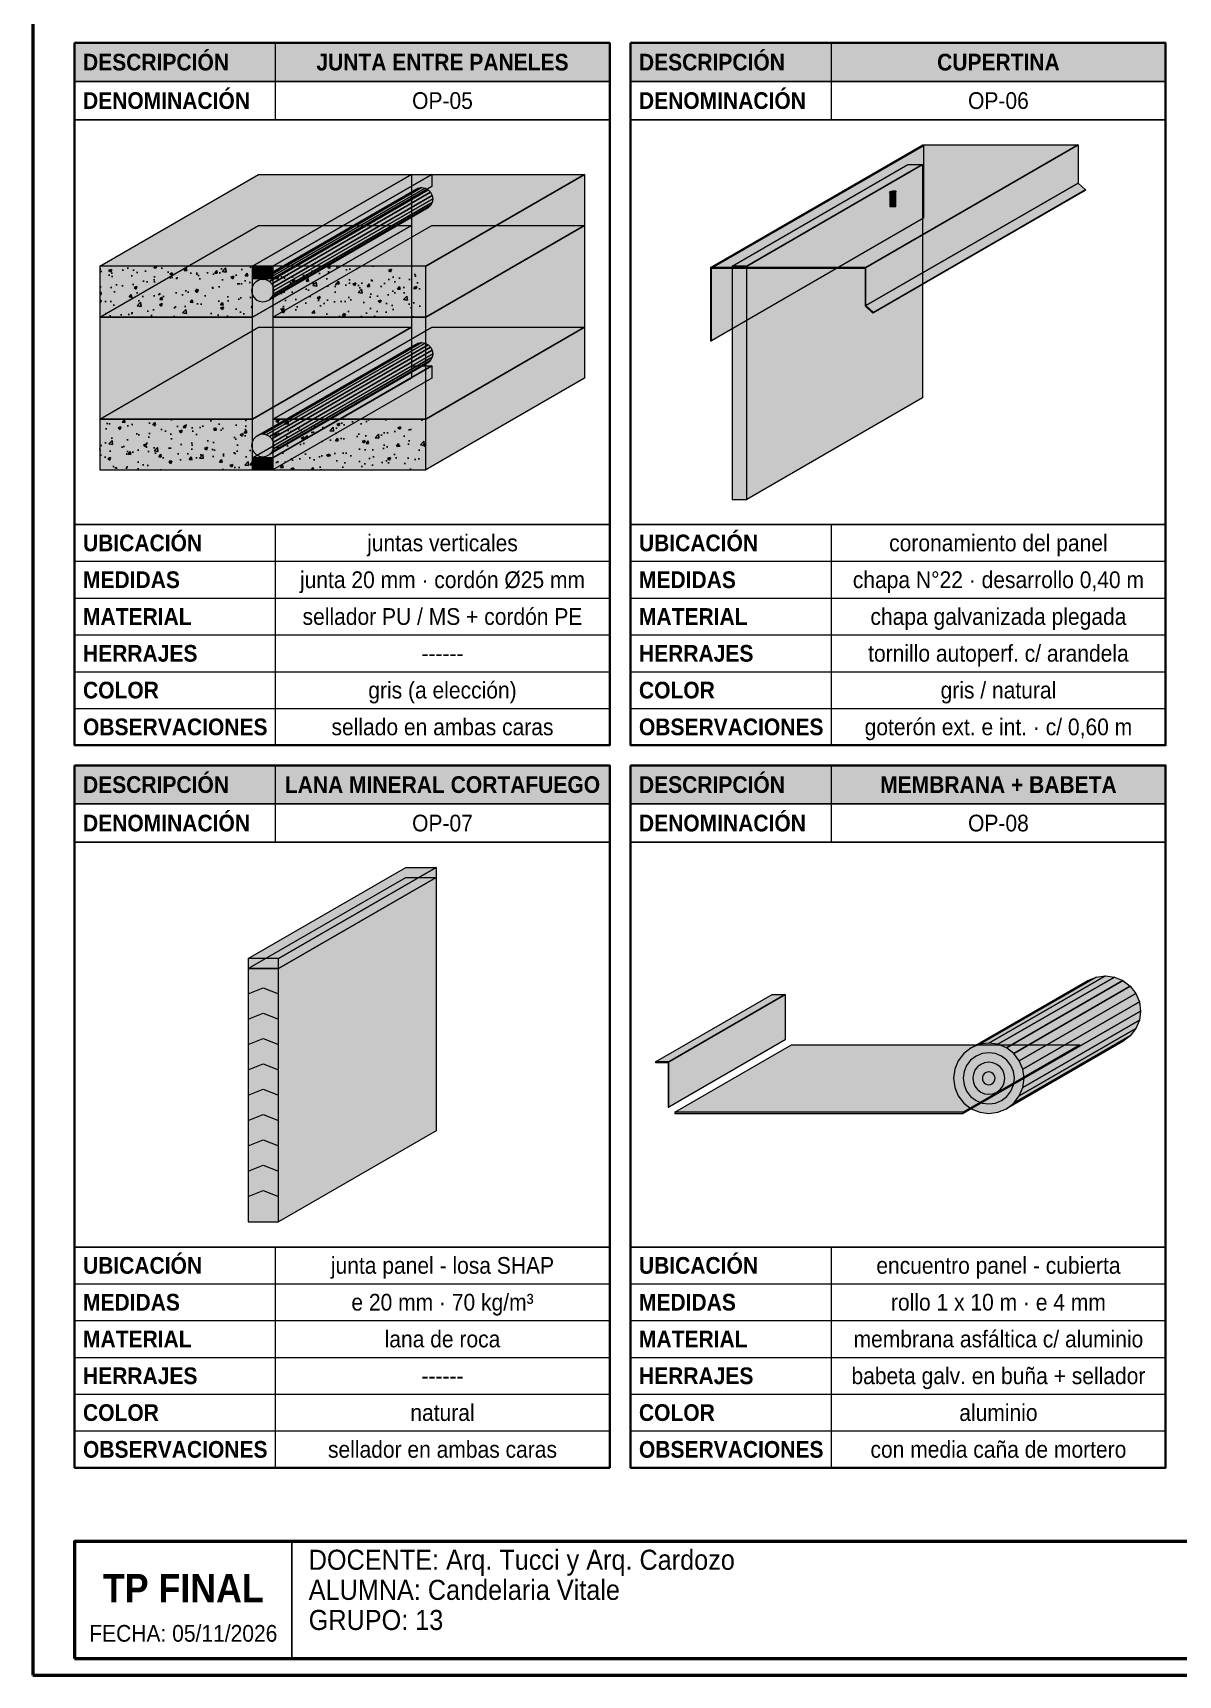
# Model space of a CAD drawing. Header units: millimetres. Extents: x 10 to 287, y 10 to 410.
# Drawn here: x 10 to 147, y 10 to 206.4 of the extents above; entities that cross this region are included whole.
import ezdxf
from ezdxf.enums import TextEntityAlignment as Align

# ---------------------------------------------------------------- set-up
doc = ezdxf.new("R2010")
doc.units = ezdxf.units.MM
for name, color, linetype in [('0-MARCO', 7, 'Continuous'), ('1-DIBUJO', 7, 'Continuous'), ('1-RAYADOS', 8, 'Continuous'), ('1-RELLENOS', 9, 'Continuous'), ('3-TABLAS', 7, 'Continuous'), ('3-TEXTOS', 7, 'Continuous'), ('3-TITULOS', 7, 'Continuous')]:
    doc.layers.add(name, color=color, linetype=linetype)
doc.styles.add('ARIAL', font='arial.ttf')
doc.styles.add('ARIAL-NEGRITA', font='arialbd.ttf')

msp = doc.modelspace()

# ---------------------------------------------------------------- hatches: boundary and pattern name
at = {"layer": '1-RAYADOS'}
h = msp.add_hatch(dxfattribs=at)
h.set_pattern_fill('AR-CONC', color=8, scale=0.02)
h.paths.add_polyline_path([(18, 172.41), (36.28, 172.41), (36.28, 178.5), (18, 178.5)])
h = msp.add_hatch(dxfattribs=at)
h.set_pattern_fill('AR-CONC', color=8, scale=0.02)
h.paths.add_polyline_path([(38.72, 172.41), (57, 172.41), (57, 178.5), (38.72, 178.5)])
h = msp.add_hatch(dxfattribs=at)
h.set_pattern_fill('AR-CONC', color=8, scale=0.02)
h.paths.add_polyline_path([(18, 154.13), (36.28, 154.13), (36.28, 160.22), (18, 160.22)])
h = msp.add_hatch(dxfattribs=at)
h.set_pattern_fill('AR-CONC', color=8, scale=0.02)
h.paths.add_polyline_path([(38.72, 154.13), (57, 154.13), (57, 160.22), (38.72, 160.22)])
at = {"layer": '1-RELLENOS', "true_color": 0xa8adb2}
h = msp.add_hatch(color=253, dxfattribs=at)
h.dxf.hatch_style = 1
h.paths.add_polyline_path([(109.66, 178.35), (91.07, 178.35), (116.45, 193), (135.04, 193)])
h = msp.add_hatch(color=253, dxfattribs=at)
h.dxf.hatch_style = 1
h.paths.add_polyline_path([(91.18, 169.58), (91.18, 178.24), (116.55, 192.9), (116.55, 184.23)])
h = msp.add_hatch(color=253, dxfattribs=at)
h.dxf.hatch_style = 1
h.paths.add_polyline_path([(109.66, 173.79), (109.66, 178.35), (135.04, 193), (135.04, 188.44)])
at = {"layer": '1-RELLENOS', "true_color": 0xbebebe}
h = msp.add_hatch(color=9, dxfattribs=at)
h.dxf.hatch_style = 1
h.paths.add_polyline_path([(95.39, 178.51), (93.65, 178.51), (114.67, 190.65), (116.42, 190.65)])
h = msp.add_hatch(color=9, dxfattribs=at)
h.dxf.hatch_style = 1
h.paths.add_polyline_path([(95.39, 150.6), (95.39, 178.51), (116.42, 190.65), (116.42, 162.74)])
h = msp.add_hatch(color=9, dxfattribs=at)
h.dxf.hatch_style = 1
h.paths.add_polyline_path([(36.28, 178.5), (18, 178.5), (37, 189.47), (55.28, 189.47)])
h = msp.add_hatch(color=9, dxfattribs=at)
h.dxf.hatch_style = 1
h.paths.add_polyline_path([(36.28, 172.41), (36.28, 178.5), (55.28, 189.47), (55.28, 183.38)])
at = {"layer": '1-RELLENOS', "true_color": 0x515151}
h = msp.add_hatch(color=251, dxfattribs=at)
h.dxf.hatch_style = 1
h.paths.add_polyline_path([(38.72, 178.5), (36.28, 178.5), (55.28, 189.47), (57.72, 189.47)])
at = {"layer": '1-RELLENOS', "true_color": 0xbebebe}
h = msp.add_hatch(color=9, dxfattribs=at)
h.dxf.hatch_style = 1
h.paths.add_polyline_path([(57, 178.5), (38.72, 178.5), (57.72, 189.47), (76, 189.47)])
at = {"layer": '1-RELLENOS', "true_color": 0x515151}
h = msp.add_hatch(color=251, dxfattribs=at)
h.dxf.hatch_style = 1
h.paths.add_polyline_path([(38.72, 177.04), (38.72, 178.5), (57.72, 189.47), (57.72, 188.01)])
at = {"layer": '1-RELLENOS', "true_color": 0xbebebe}
h = msp.add_hatch(color=9, dxfattribs=at)
h.dxf.hatch_style = 1
h.paths.add_polyline_path([(57, 172.41), (57, 178.5), (76, 189.47), (76, 183.38)])
at = {"layer": '1-RELLENOS', "true_color": 0xdadada}
h = msp.add_hatch(color=254, dxfattribs=at)
h.dxf.hatch_style = 1
h.paths.add_polyline_path([(37.09, 176.85), (36.71, 176.66), (55.71, 187.63), (56.09, 187.82)])
at = {"layer": '1-RELLENOS', "true_color": 0xcacaca}
h = msp.add_hatch(color=9, dxfattribs=at)
h.dxf.hatch_style = 1
h.paths.add_polyline_path([(37.5, 176.92), (37.09, 176.85), (56.09, 187.82), (56.5, 187.89)])
h = msp.add_hatch(color=9, dxfattribs=at)
h.dxf.hatch_style = 1
h.paths.add_polyline_path([(37.91, 176.85), (37.5, 176.92), (56.5, 187.89), (56.91, 187.82)])
h = msp.add_hatch(color=9, dxfattribs=at)
h.dxf.hatch_style = 1
h.paths.add_polyline_path([(38.29, 176.66), (37.91, 176.85), (56.91, 187.82), (57.29, 187.63)])
h = msp.add_hatch(color=9, dxfattribs=at)
h.dxf.hatch_style = 1
h.paths.add_polyline_path([(38.59, 176.37), (38.29, 176.66), (57.29, 187.63), (57.58, 187.34)])
h = msp.add_hatch(color=9, dxfattribs=at)
h.dxf.hatch_style = 1
h.paths.add_polyline_path([(38.78, 175.99), (38.59, 176.37), (57.58, 187.34), (57.77, 186.96)])
h = msp.add_hatch(color=9, dxfattribs=at)
h.dxf.hatch_style = 1
h.paths.add_polyline_path([(38.84, 175.58), (38.78, 175.99), (57.77, 186.96), (57.84, 186.55)])
at = {"layer": '1-RELLENOS', "true_color": 0xa8adb2}
h = msp.add_hatch(color=253, dxfattribs=at)
h.dxf.hatch_style = 1
h.paths.add_polyline_path([(110.55, 172.96), (109.66, 173.79), (135.04, 188.44), (135.93, 187.61)])
h = msp.add_hatch(color=253, dxfattribs=at)
h.dxf.hatch_style = 1
h.paths.add_polyline_path([(110.48, 172.89), (110.55, 172.96), (135.93, 187.61), (135.86, 187.54)])
at = {"layer": '1-RELLENOS', "true_color": 0x969ba0}
h = msp.add_hatch(color=253, dxfattribs=at)
h.dxf.hatch_style = 1
h.paths.add_polyline_path([(113.23, 187.37), (113.27, 187.4), (113.27, 187.43), (113.23, 187.45), (113.16, 187.47), (113.06, 187.47), (112.95, 187.47), (112.82, 187.45), (112.7, 187.43), (112.6, 187.4), (112.53, 187.37), (112.49, 187.33), (112.49, 187.3), (112.53, 187.28), (112.6, 187.27), (112.7, 187.26), (112.82, 187.27), (112.94, 187.28), (113.06, 187.3), (113.16, 187.33)])
at = {"layer": '1-RELLENOS', "true_color": 0x84888c}
h = msp.add_hatch(color=252, dxfattribs=at)
h.dxf.hatch_style = 1
h.paths.add_polyline_path([(112.53, 185.62), (113.23, 185.62), (113.23, 187.37), (112.53, 187.37)])
at = {"layer": '1-RELLENOS', "true_color": 0xcacaca}
h = msp.add_hatch(color=9, dxfattribs=at)
h.dxf.hatch_style = 1
h.paths.add_polyline_path([(38.29, 174.49), (38.59, 174.79), (57.58, 185.76), (57.29, 185.46)])
h = msp.add_hatch(color=9, dxfattribs=at)
h.dxf.hatch_style = 1
h.paths.add_polyline_path([(38.59, 174.79), (38.78, 175.16), (57.77, 186.13), (57.58, 185.76)])
h = msp.add_hatch(color=9, dxfattribs=at)
h.dxf.hatch_style = 1
h.paths.add_polyline_path([(38.78, 175.16), (38.84, 175.58), (57.84, 186.55), (57.77, 186.13)])
at = {"layer": '1-RELLENOS', "true_color": 0xd7cca3}
h = msp.add_hatch(color=9, dxfattribs=at)
h.dxf.hatch_style = 1
h.paths.add_polyline_path([(36.28, 172.41), (18, 172.41), (37, 183.38), (55.28, 183.38)])
h = msp.add_hatch(color=9, dxfattribs=at)
h.dxf.hatch_style = 1
h.paths.add_polyline_path([(36.28, 160.22), (36.28, 172.41), (55.28, 183.38), (55.28, 171.19)])
h = msp.add_hatch(color=9, dxfattribs=at)
h.dxf.hatch_style = 1
h.paths.add_polyline_path([(57, 172.41), (38.72, 172.41), (57.72, 183.38), (76, 183.38)])
h = msp.add_hatch(color=9, dxfattribs=at)
h.dxf.hatch_style = 1
h.paths.add_polyline_path([(57, 160.22), (57, 172.41), (76, 183.38), (76, 171.19)])
at = {"layer": '1-RELLENOS', "true_color": 0xdedede}
h = msp.add_hatch(color=254, dxfattribs=at)
h.dxf.hatch_style = 1
h.paths.add_polyline_path([(18, 172.41), (36.28, 172.41), (36.28, 178.5), (18, 178.5)])
at = {"layer": '1-RELLENOS', "true_color": 0xebebeb}
h = msp.add_hatch(color=7, dxfattribs=at)
h.dxf.hatch_style = 1
h.paths.add_polyline_path([(38.84, 175.58), (38.78, 175.99), (38.59, 176.37), (38.29, 176.66), (37.91, 176.85), (37.5, 176.92), (37.09, 176.85), (36.71, 176.66), (36.42, 176.37), (36.23, 175.99), (36.16, 175.58), (36.23, 175.16), (36.42, 174.79), (36.71, 174.49), (37.09, 174.3), (37.5, 174.24), (37.91, 174.3), (38.29, 174.49), (38.59, 174.79), (38.78, 175.16)])
at = {"layer": '1-RELLENOS', "true_color": 0x5f5f5f}
h = msp.add_hatch(color=251, dxfattribs=at)
h.dxf.hatch_style = 1
h.paths.add_polyline_path([(36.28, 177.04), (38.72, 177.04), (38.72, 178.5), (36.28, 178.5)])
at = {"layer": '1-RELLENOS', "true_color": 0xdedede}
h = msp.add_hatch(color=254, dxfattribs=at)
h.dxf.hatch_style = 1
h.paths.add_polyline_path([(38.72, 172.41), (57, 172.41), (57, 178.5), (38.72, 178.5)])
at = {"layer": '1-RELLENOS', "true_color": 0xc4cad0}
h = msp.add_hatch(color=9, dxfattribs=at)
h.dxf.hatch_style = 1
h.paths.add_polyline_path([(91.07, 169.58), (91.18, 169.58), (91.18, 178.24), (109.56, 178.24), (109.56, 173.74), (110.48, 172.89), (110.55, 172.96), (109.66, 173.79), (109.66, 178.35), (91.07, 178.35)])
at = {"layer": '1-RELLENOS', "true_color": 0xdedede}
h = msp.add_hatch(color=254, dxfattribs=at)
h.dxf.hatch_style = 1
h.paths.add_polyline_path([(93.65, 150.6), (95.39, 150.6), (95.39, 178.51), (93.65, 178.51)])
at = {"layer": '1-RELLENOS', "true_color": 0xfaeebe}
h = msp.add_hatch(color=254, dxfattribs=at)
h.dxf.hatch_style = 1
h.paths.add_polyline_path([(18, 160.22), (36.28, 160.22), (36.28, 172.41), (18, 172.41)])
at = {"layer": '1-RELLENOS', "true_color": 0xbebebe}
h = msp.add_hatch(color=9, dxfattribs=at)
h.dxf.hatch_style = 1
h.paths.add_polyline_path([(36.28, 160.22), (18, 160.22), (37, 171.19), (55.28, 171.19)])
h = msp.add_hatch(color=9, dxfattribs=at)
h.dxf.hatch_style = 1
h.paths.add_polyline_path([(36.28, 154.13), (36.28, 160.22), (55.28, 171.19), (55.28, 165.1)])
at = {"layer": '1-RELLENOS', "true_color": 0xfaeebe}
h = msp.add_hatch(color=254, dxfattribs=at)
h.dxf.hatch_style = 1
h.paths.add_polyline_path([(38.72, 160.22), (57, 160.22), (57, 172.41), (38.72, 172.41)])
at = {"layer": '1-RELLENOS', "true_color": 0xbebebe}
h = msp.add_hatch(color=9, dxfattribs=at)
h.dxf.hatch_style = 1
h.paths.add_polyline_path([(57, 160.22), (38.72, 160.22), (57.72, 171.19), (76, 171.19)])
h = msp.add_hatch(color=9, dxfattribs=at)
h.dxf.hatch_style = 1
h.paths.add_polyline_path([(57, 154.13), (57, 160.22), (76, 171.19), (76, 165.1)])
at = {"layer": '1-RELLENOS', "true_color": 0xdadada}
h = msp.add_hatch(color=254, dxfattribs=at)
h.dxf.hatch_style = 1
h.paths.add_polyline_path([(37.09, 158.33), (36.71, 158.14), (55.71, 169.11), (56.09, 169.3)])
at = {"layer": '1-RELLENOS', "true_color": 0xcacaca}
h = msp.add_hatch(color=9, dxfattribs=at)
h.dxf.hatch_style = 1
h.paths.add_polyline_path([(37.5, 158.39), (37.09, 158.33), (56.09, 169.3), (56.5, 169.36)])
h = msp.add_hatch(color=9, dxfattribs=at)
h.dxf.hatch_style = 1
h.paths.add_polyline_path([(37.91, 158.33), (37.5, 158.39), (56.5, 169.36), (56.91, 169.3)])
h = msp.add_hatch(color=9, dxfattribs=at)
h.dxf.hatch_style = 1
h.paths.add_polyline_path([(38.29, 158.14), (37.91, 158.33), (56.91, 169.3), (57.29, 169.11)])
h = msp.add_hatch(color=9, dxfattribs=at)
h.dxf.hatch_style = 1
h.paths.add_polyline_path([(38.59, 157.84), (38.29, 158.14), (57.29, 169.11), (57.58, 168.81)])
h = msp.add_hatch(color=9, dxfattribs=at)
h.dxf.hatch_style = 1
h.paths.add_polyline_path([(38.29, 155.97), (38.59, 156.26), (57.58, 167.23), (57.29, 166.94)])
h = msp.add_hatch(color=9, dxfattribs=at)
h.dxf.hatch_style = 1
h.paths.add_polyline_path([(38.78, 157.47), (38.59, 157.84), (57.58, 168.81), (57.77, 168.44)])
h = msp.add_hatch(color=9, dxfattribs=at)
h.dxf.hatch_style = 1
h.paths.add_polyline_path([(38.59, 156.26), (38.78, 156.64), (57.77, 167.61), (57.58, 167.23)])
h = msp.add_hatch(color=9, dxfattribs=at)
h.dxf.hatch_style = 1
h.paths.add_polyline_path([(38.84, 157.05), (38.78, 157.47), (57.77, 168.44), (57.84, 168.02)])
h = msp.add_hatch(color=9, dxfattribs=at)
h.dxf.hatch_style = 1
h.paths.add_polyline_path([(38.78, 156.64), (38.84, 157.05), (57.84, 168.02), (57.77, 167.61)])
at = {"layer": '1-RELLENOS', "true_color": 0x515151}
h = msp.add_hatch(color=251, dxfattribs=at)
h.dxf.hatch_style = 1
h.paths.add_polyline_path([(38.72, 155.59), (36.28, 155.59), (55.28, 166.56), (57.72, 166.56)])
h = msp.add_hatch(color=251, dxfattribs=at)
h.dxf.hatch_style = 1
h.paths.add_polyline_path([(38.72, 154.13), (38.72, 155.59), (57.72, 166.56), (57.72, 165.1)])
at = {"layer": '1-RELLENOS', "true_color": 0xdedede}
h = msp.add_hatch(color=254, dxfattribs=at)
h.dxf.hatch_style = 1
h.paths.add_polyline_path([(18, 154.13), (36.28, 154.13), (36.28, 160.22), (18, 160.22)])
h = msp.add_hatch(color=254, dxfattribs=at)
h.dxf.hatch_style = 1
h.paths.add_polyline_path([(38.72, 154.13), (57, 154.13), (57, 160.22), (38.72, 160.22)])
at = {"layer": '1-RELLENOS', "true_color": 0xebebeb}
h = msp.add_hatch(color=7, dxfattribs=at)
h.dxf.hatch_style = 1
h.paths.add_polyline_path([(38.84, 157.05), (38.78, 157.47), (38.59, 157.84), (38.29, 158.14), (37.91, 158.33), (37.5, 158.39), (37.09, 158.33), (36.71, 158.14), (36.42, 157.84), (36.23, 157.47), (36.16, 157.05), (36.23, 156.64), (36.42, 156.26), (36.71, 155.97), (37.09, 155.78), (37.5, 155.71), (37.91, 155.78), (38.29, 155.97), (38.59, 156.26), (38.78, 156.64)])
at = {"layer": '1-RELLENOS', "true_color": 0x5f5f5f}
h = msp.add_hatch(color=251, dxfattribs=at)
h.dxf.hatch_style = 1
h.paths.add_polyline_path([(36.28, 154.13), (38.72, 154.13), (38.72, 155.59), (36.28, 155.59)])
at = {"layer": '1-RELLENOS', "true_color": 0x515151}
h = msp.add_hatch(color=251, dxfattribs=at)
h.dxf.hatch_style = 1
h.paths.add_polyline_path([(39.37, 95.7), (35.74, 95.7), (54.63, 106.6), (58.26, 106.6)])
h = msp.add_hatch(color=251, dxfattribs=at)
h.dxf.hatch_style = 1
h.paths.add_polyline_path([(39.37, 94.49), (39.37, 95.7), (58.26, 106.6), (58.26, 105.39)])
at = {"layer": '1-RELLENOS', "true_color": 0xccb881}
h = msp.add_hatch(color=43, dxfattribs=at)
h.dxf.hatch_style = 1
h.paths.add_polyline_path([(39.37, 94.49), (35.74, 94.49), (54.63, 105.39), (58.26, 105.39)])
h = msp.add_hatch(color=43, dxfattribs=at)
h.dxf.hatch_style = 1
h.paths.add_polyline_path([(39.37, 64.2), (39.37, 94.49), (58.26, 105.39), (58.26, 75.1)])
at = {"layer": '1-RELLENOS', "true_color": 0x5f5f5f}
h = msp.add_hatch(color=251, dxfattribs=at)
h.dxf.hatch_style = 1
h.paths.add_polyline_path([(35.74, 94.49), (39.37, 94.49), (39.37, 95.7), (35.74, 95.7)])
at = {"layer": '1-RELLENOS', "true_color": 0xeed696}
h = msp.add_hatch(color=41, dxfattribs=at)
h.dxf.hatch_style = 1
h.paths.add_polyline_path([(35.74, 64.2), (39.37, 64.2), (39.37, 94.49), (35.74, 94.49)])
at = {"layer": '1-RELLENOS', "true_color": 0x97999c}
h = msp.add_hatch(color=253, dxfattribs=at)
h.dxf.hatch_style = 1
h.paths.add_polyline_path([(123.26, 85.45), (122.24, 85.03), (136.18, 93.07), (137.19, 93.49)])
h = msp.add_hatch(color=253, dxfattribs=at)
h.dxf.hatch_style = 1
h.paths.add_polyline_path([(124.35, 85.59), (123.26, 85.45), (137.19, 93.49), (138.29, 93.64)])
h = msp.add_hatch(color=253, dxfattribs=at)
h.dxf.hatch_style = 1
h.paths.add_polyline_path([(125.44, 85.45), (124.35, 85.59), (138.29, 93.64), (139.38, 93.49)])
h = msp.add_hatch(color=253, dxfattribs=at)
h.dxf.hatch_style = 1
h.paths.add_polyline_path([(126.46, 85.03), (125.44, 85.45), (139.38, 93.49), (140.39, 93.07)])
h = msp.add_hatch(color=253, dxfattribs=at)
h.dxf.hatch_style = 1
h.paths.add_polyline_path([(127.33, 84.36), (126.46, 85.03), (140.39, 93.07), (141.27, 92.4)])
h = msp.add_hatch(color=253, dxfattribs=at)
h.dxf.hatch_style = 1
h.paths.add_polyline_path([(128, 83.48), (127.33, 84.36), (141.27, 92.4), (141.94, 91.53)])
at = {"layer": '1-RELLENOS', "true_color": 0xa8adb2}
h = msp.add_hatch(color=253, dxfattribs=at)
h.dxf.hatch_style = 1
h.paths.add_polyline_path([(86.07, 83.33), (84.5, 83.33), (98.44, 91.38), (100.01, 91.38)])
h = msp.add_hatch(color=253, dxfattribs=at)
h.dxf.hatch_style = 1
h.paths.add_polyline_path([(86.07, 77.93), (86.07, 83.33), (100.01, 91.38), (100.01, 85.97)])
at = {"layer": '1-RELLENOS', "true_color": 0x97999c}
h = msp.add_hatch(color=253, dxfattribs=at)
h.dxf.hatch_style = 1
h.paths.add_polyline_path([(128.42, 82.47), (128, 83.48), (141.94, 91.53), (142.36, 90.51)])
h = msp.add_hatch(color=253, dxfattribs=at)
h.dxf.hatch_style = 1
h.paths.add_polyline_path([(128.56, 81.38), (128.42, 82.47), (142.36, 90.51), (142.5, 89.42)])
h = msp.add_hatch(color=253, dxfattribs=at)
h.dxf.hatch_style = 1
h.paths.add_polyline_path([(128.42, 80.29), (128.56, 81.38), (142.5, 89.42), (142.36, 88.33)])
h = msp.add_hatch(color=253, dxfattribs=at)
h.dxf.hatch_style = 1
h.paths.add_polyline_path([(126.46, 77.73), (127.33, 78.4), (141.27, 86.44), (140.39, 85.77)])
h = msp.add_hatch(color=253, dxfattribs=at)
h.dxf.hatch_style = 1
h.paths.add_polyline_path([(127.33, 78.4), (128, 79.27), (141.94, 87.32), (141.27, 86.44)])
h = msp.add_hatch(color=253, dxfattribs=at)
h.dxf.hatch_style = 1
h.paths.add_polyline_path([(128, 79.27), (128.42, 80.29), (142.36, 88.33), (141.94, 87.32)])
h = msp.add_hatch(color=253, dxfattribs=at)
h.dxf.hatch_style = 1
h.paths.add_polyline_path([(121.28, 77.32), (86.8, 77.32), (100.74, 85.36), (135.22, 85.36)])
at = {"layer": '1-RELLENOS', "true_color": 0xb0b2b6}
h = msp.add_hatch(color=253, dxfattribs=at)
h.dxf.hatch_style = 1
h.paths.add_polyline_path([(128.56, 81.38), (128.42, 82.47), (128, 83.48), (127.33, 84.36), (126.46, 85.03), (125.44, 85.45), (124.35, 85.59), (123.26, 85.45), (122.24, 85.03), (121.37, 84.36), (120.7, 83.48), (120.28, 82.47), (120.13, 81.38), (120.28, 80.29), (120.7, 79.27), (121.37, 78.4), (122.24, 77.73), (123.26, 77.31), (124.35, 77.16), (125.44, 77.31), (126.46, 77.73), (127.33, 78.4), (128, 79.27), (128.42, 80.29)])
at = {"layer": '1-RELLENOS', "true_color": 0x97999c}
h = msp.add_hatch(color=253, dxfattribs=at)
h.dxf.hatch_style = 1
h.paths.add_polyline_path([(121.28, 77.16), (121.28, 77.32), (135.22, 85.36), (135.22, 85.21)])
at = {"layer": '1-RELLENOS', "true_color": 0xc4cad0}
h = msp.add_hatch(color=9, dxfattribs=at)
h.dxf.hatch_style = 1
h.paths.add_polyline_path([(84.5, 83.33), (84.5, 83.25), (85.99, 83.25), (85.99, 77.93), (86.07, 77.93), (86.07, 83.33)])
at = {"layer": '1-RELLENOS', "true_color": 0xb0b2b6}
h = msp.add_hatch(color=253, dxfattribs=at)
h.dxf.hatch_style = 1
h.paths.add_polyline_path([(86.8, 77.16), (121.28, 77.16), (121.28, 77.32), (86.8, 77.32)])
at = {"layer": '3-TABLAS', "true_color": 0xe8e8e8}
h = msp.add_hatch(color=254, dxfattribs=at)
h.dxf.hatch_style = 1
h.paths.add_polyline_path([(15, 200.6), (79, 200.6), (79, 205.2), (15, 205.2)])
h = msp.add_hatch(color=254, dxfattribs=at)
h.dxf.hatch_style = 1
h.paths.add_polyline_path([(81.5, 200.6), (145.5, 200.6), (145.5, 205.2), (81.5, 205.2)])
h = msp.add_hatch(color=254, dxfattribs=at)
h.dxf.hatch_style = 1
h.paths.add_polyline_path([(15, 114.2), (79, 114.2), (79, 118.8), (15, 118.8)])
h = msp.add_hatch(color=254, dxfattribs=at)
h.dxf.hatch_style = 1
h.paths.add_polyline_path([(81.5, 114.2), (145.5, 114.2), (145.5, 118.8), (81.5, 118.8)])

# ---------------------------------------------------------------- linework, layer by layer
at = {"layer": '0-MARCO', "lineweight": 50}
for points in [[(10, 10), (287, 10), (287, 410), (10, 410)], [(15, 12), (282, 12), (282, 26), (15, 26)]]:
    msp.add_lwpolyline(points, close=True, dxfattribs=at)
at = {"layer": '0-MARCO', "lineweight": 25}
msp.add_lwpolyline([(41, 12), (41, 26)], dxfattribs=at)
at = {"layer": '1-DIBUJO', "lineweight": 13}
for points in [[(109.66, 178.35), (91.07, 178.35), (116.45, 193), (135.04, 193)], [(91.18, 169.58), (91.18, 178.24), (116.55, 192.9), (116.55, 184.23)], [(109.66, 173.79), (109.66, 178.35), (135.04, 193), (135.04, 188.44)], [(95.39, 178.51), (93.65, 178.51), (114.67, 190.65), (116.42, 190.65)], [(95.39, 150.6), (95.39, 178.51), (116.42, 190.65), (116.42, 162.74)], [(36.28, 178.5), (18, 178.5), (37, 189.47), (55.28, 189.47)], [(36.28, 172.41), (36.28, 178.5), (55.28, 189.47), (55.28, 183.38)], [(38.72, 178.5), (36.28, 178.5), (55.28, 189.47), (57.72, 189.47)], [(57, 178.5), (38.72, 178.5), (57.72, 189.47), (76, 189.47)], [(38.72, 177.04), (38.72, 178.5), (57.72, 189.47), (57.72, 188.01)], [(57, 172.41), (57, 178.5), (76, 189.47), (76, 183.38)], [(37.09, 176.85), (36.71, 176.66), (55.71, 187.63), (56.09, 187.82)], [(37.5, 176.92), (37.09, 176.85), (56.09, 187.82), (56.5, 187.89)], [(37.91, 176.85), (37.5, 176.92), (56.5, 187.89), (56.91, 187.82)], [(38.29, 176.66), (37.91, 176.85), (56.91, 187.82), (57.29, 187.63)], [(38.59, 176.37), (38.29, 176.66), (57.29, 187.63), (57.58, 187.34)], [(38.78, 175.99), (38.59, 176.37), (57.58, 187.34), (57.77, 186.96)], [(38.84, 175.58), (38.78, 175.99), (57.77, 186.96), (57.84, 186.55)], [(110.55, 172.96), (109.66, 173.79), (135.04, 188.44), (135.93, 187.61)], [(110.48, 172.89), (110.55, 172.96), (135.93, 187.61), (135.86, 187.54)], [(113.23, 187.37), (113.27, 187.4), (113.27, 187.43), (113.23, 187.45), (113.16, 187.47), (113.06, 187.47), (112.95, 187.47), (112.82, 187.45), (112.7, 187.43), (112.6, 187.4), (112.53, 187.37), (112.49, 187.33), (112.49, 187.3), (112.53, 187.28), (112.6, 187.27), (112.7, 187.26), (112.82, 187.27), (112.94, 187.28), (113.06, 187.3), (113.16, 187.33)], [(112.53, 185.62), (113.23, 185.62), (113.23, 187.37), (112.53, 187.37)], [(38.29, 174.49), (38.59, 174.79), (57.58, 185.76), (57.29, 185.46)], [(38.59, 174.79), (38.78, 175.16), (57.77, 186.13), (57.58, 185.76)], [(38.78, 175.16), (38.84, 175.58), (57.84, 186.55), (57.77, 186.13)], [(36.28, 172.41), (18, 172.41), (37, 183.38), (55.28, 183.38)], [(36.28, 160.22), (36.28, 172.41), (55.28, 183.38), (55.28, 171.19)], [(57, 172.41), (38.72, 172.41), (57.72, 183.38), (76, 183.38)], [(57, 160.22), (57, 172.41), (76, 183.38), (76, 171.19)], [(36.28, 160.22), (18, 160.22), (37, 171.19), (55.28, 171.19)], [(36.28, 154.13), (36.28, 160.22), (55.28, 171.19), (55.28, 165.1)], [(57, 160.22), (38.72, 160.22), (57.72, 171.19), (76, 171.19)], [(57, 154.13), (57, 160.22), (76, 171.19), (76, 165.1)], [(37.09, 158.33), (36.71, 158.14), (55.71, 169.11), (56.09, 169.3)], [(37.5, 158.39), (37.09, 158.33), (56.09, 169.3), (56.5, 169.36)], [(37.91, 158.33), (37.5, 158.39), (56.5, 169.36), (56.91, 169.3)], [(38.29, 158.14), (37.91, 158.33), (56.91, 169.3), (57.29, 169.11)], [(38.59, 157.84), (38.29, 158.14), (57.29, 169.11), (57.58, 168.81)], [(38.29, 155.97), (38.59, 156.26), (57.58, 167.23), (57.29, 166.94)], [(38.78, 157.47), (38.59, 157.84), (57.58, 168.81), (57.77, 168.44)], [(38.59, 156.26), (38.78, 156.64), (57.77, 167.61), (57.58, 167.23)], [(38.84, 157.05), (38.78, 157.47), (57.77, 168.44), (57.84, 168.02)], [(38.78, 156.64), (38.84, 157.05), (57.84, 168.02), (57.77, 167.61)], [(38.72, 155.59), (36.28, 155.59), (55.28, 166.56), (57.72, 166.56)], [(38.72, 154.13), (38.72, 155.59), (57.72, 166.56), (57.72, 165.1)], [(39.37, 95.7), (35.74, 95.7), (54.63, 106.6), (58.26, 106.6)], [(39.37, 94.49), (39.37, 95.7), (58.26, 106.6), (58.26, 105.39)], [(39.37, 94.49), (35.74, 94.49), (54.63, 105.39), (58.26, 105.39)], [(39.37, 64.2), (39.37, 94.49), (58.26, 105.39), (58.26, 75.1)], [(123.26, 85.45), (122.24, 85.03), (136.18, 93.07), (137.19, 93.49)], [(124.35, 85.59), (123.26, 85.45), (137.19, 93.49), (138.29, 93.64)], [(125.44, 85.45), (124.35, 85.59), (138.29, 93.64), (139.38, 93.49)], [(126.46, 85.03), (125.44, 85.45), (139.38, 93.49), (140.39, 93.07)], [(127.33, 84.36), (126.46, 85.03), (140.39, 93.07), (141.27, 92.4)], [(128, 83.48), (127.33, 84.36), (141.27, 92.4), (141.94, 91.53)], [(86.07, 83.33), (84.5, 83.33), (98.44, 91.38), (100.01, 91.38)], [(86.07, 77.93), (86.07, 83.33), (100.01, 91.38), (100.01, 85.97)], [(128.42, 82.47), (128, 83.48), (141.94, 91.53), (142.36, 90.51)], [(128.56, 81.38), (128.42, 82.47), (142.36, 90.51), (142.5, 89.42)], [(128.42, 80.29), (128.56, 81.38), (142.5, 89.42), (142.36, 88.33)], [(126.46, 77.73), (127.33, 78.4), (141.27, 86.44), (140.39, 85.77)], [(127.33, 78.4), (128, 79.27), (141.94, 87.32), (141.27, 86.44)], [(128, 79.27), (128.42, 80.29), (142.36, 88.33), (141.94, 87.32)], [(121.28, 77.32), (86.8, 77.32), (100.74, 85.36), (135.22, 85.36)], [(121.28, 77.16), (121.28, 77.32), (135.22, 85.36), (135.22, 85.21)]]:
    msp.add_lwpolyline(points, close=True, dxfattribs=at)
at = {"layer": '1-DIBUJO', "lineweight": 18}
for points in [[(18, 172.41), (36.28, 172.41), (36.28, 178.5), (18, 178.5)], [(38.84, 175.58), (38.78, 175.99), (38.59, 176.37), (38.29, 176.66), (37.91, 176.85), (37.5, 176.92), (37.09, 176.85), (36.71, 176.66), (36.42, 176.37), (36.23, 175.99), (36.16, 175.58), (36.23, 175.16), (36.42, 174.79), (36.71, 174.49), (37.09, 174.3), (37.5, 174.24), (37.91, 174.3), (38.29, 174.49), (38.59, 174.79), (38.78, 175.16)], [(36.28, 177.04), (38.72, 177.04), (38.72, 178.5), (36.28, 178.5)], [(38.72, 172.41), (57, 172.41), (57, 178.5), (38.72, 178.5)], [(91.07, 169.58), (91.18, 169.58), (91.18, 178.24), (109.56, 178.24), (109.56, 173.74), (110.48, 172.89), (110.55, 172.96), (109.66, 173.79), (109.66, 178.35), (91.07, 178.35)], [(93.65, 150.6), (95.39, 150.6), (95.39, 178.51), (93.65, 178.51)], [(18, 160.22), (36.28, 160.22), (36.28, 172.41), (18, 172.41)], [(38.72, 160.22), (57, 160.22), (57, 172.41), (38.72, 172.41)], [(18, 154.13), (36.28, 154.13), (36.28, 160.22), (18, 160.22)], [(38.72, 154.13), (57, 154.13), (57, 160.22), (38.72, 160.22)], [(38.84, 157.05), (38.78, 157.47), (38.59, 157.84), (38.29, 158.14), (37.91, 158.33), (37.5, 158.39), (37.09, 158.33), (36.71, 158.14), (36.42, 157.84), (36.23, 157.47), (36.16, 157.05), (36.23, 156.64), (36.42, 156.26), (36.71, 155.97), (37.09, 155.78), (37.5, 155.71), (37.91, 155.78), (38.29, 155.97), (38.59, 156.26), (38.78, 156.64)], [(36.28, 154.13), (38.72, 154.13), (38.72, 155.59), (36.28, 155.59)], [(35.74, 94.49), (39.37, 94.49), (39.37, 95.7), (35.74, 95.7)], [(35.74, 64.2), (39.37, 64.2), (39.37, 94.49), (35.74, 94.49)], [(128.56, 81.38), (128.42, 82.47), (128, 83.48), (127.33, 84.36), (126.46, 85.03), (125.44, 85.45), (124.35, 85.59), (123.26, 85.45), (122.24, 85.03), (121.37, 84.36), (120.7, 83.48), (120.28, 82.47), (120.13, 81.38), (120.28, 80.29), (120.7, 79.27), (121.37, 78.4), (122.24, 77.73), (123.26, 77.31), (124.35, 77.16), (125.44, 77.31), (126.46, 77.73), (127.33, 78.4), (128, 79.27), (128.42, 80.29)], [(84.5, 83.33), (84.5, 83.25), (85.99, 83.25), (85.99, 77.93), (86.07, 77.93), (86.07, 83.33)], [(86.8, 77.16), (121.28, 77.16), (121.28, 77.32), (86.8, 77.32)]]:
    msp.add_lwpolyline(points, close=True, dxfattribs=at)
at = {"layer": '1-DIBUJO', "lineweight": 9}
for points in [[(35.74, 91.46), (37.56, 92.18), (39.37, 91.46)], [(35.74, 88.43), (37.56, 89.16), (39.37, 88.43)], [(35.74, 85.4), (37.56, 86.13), (39.37, 85.4)], [(35.74, 82.37), (37.56, 83.1), (39.37, 82.37)], [(35.74, 79.34), (37.56, 80.07), (39.37, 79.34)], [(35.74, 76.31), (37.56, 77.04), (39.37, 76.31)], [(35.74, 73.29), (37.56, 74.01), (39.37, 73.29)], [(35.74, 70.26), (37.56, 70.98), (39.37, 70.26)], [(35.74, 67.23), (37.56, 67.96), (39.37, 67.23)]]:
    msp.add_lwpolyline(points, dxfattribs=at)
for points in [[(127.41, 81.38), (127.31, 82.17), (127, 82.91), (126.52, 83.54), (125.88, 84.03), (125.14, 84.34), (124.35, 84.44), (123.56, 84.34), (122.82, 84.03), (122.18, 83.54), (121.69, 82.91), (121.39, 82.17), (121.28, 81.38), (121.39, 80.58), (121.69, 79.84), (122.18, 79.21), (122.82, 78.72), (123.56, 78.42), (124.35, 78.31), (125.14, 78.42), (125.88, 78.72), (126.52, 79.21), (127, 79.84), (127.31, 80.58)], [(126.26, 81.38), (126.2, 81.87), (126.01, 82.33), (125.7, 82.73), (125.31, 83.04), (124.84, 83.23), (124.35, 83.29), (123.85, 83.23), (123.39, 83.04), (122.99, 82.73), (122.69, 82.33), (122.5, 81.87), (122.43, 81.38), (122.5, 80.88), (122.69, 80.42), (122.99, 80.02), (123.39, 79.72), (123.85, 79.53), (124.35, 79.46), (124.84, 79.53), (125.31, 79.72), (125.7, 80.02), (126.01, 80.42), (126.2, 80.88)], [(125.11, 81.38), (125.09, 81.58), (125.01, 81.76), (124.89, 81.92), (124.73, 82.04), (124.55, 82.12), (124.35, 82.14), (124.15, 82.12), (123.97, 82.04), (123.81, 81.92), (123.68, 81.76), (123.61, 81.58), (123.58, 81.38), (123.61, 81.18), (123.68, 80.99), (123.81, 80.83), (123.97, 80.71), (124.15, 80.64), (124.35, 80.61), (124.55, 80.64), (124.73, 80.71), (124.89, 80.83), (125.01, 80.99), (125.09, 81.18)]]:
    msp.add_lwpolyline(points, close=True, dxfattribs=at)
at = {"layer": '3-TABLAS', "lineweight": 35}
for points in [[(15, 205.2), (79, 205.2), (79, 121.2), (15, 121.2)], [(81.5, 205.2), (145.5, 205.2), (145.5, 121.2), (81.5, 121.2)], [(15, 118.8), (79, 118.8), (79, 34.8), (15, 34.8)], [(81.5, 118.8), (145.5, 118.8), (145.5, 34.8), (81.5, 34.8)]]:
    msp.add_lwpolyline(points, close=True, dxfattribs=at)
at = {"layer": '3-TABLAS', "lineweight": 13}
for points in [[(39, 205.2), (39, 196)], [(105.5, 205.2), (105.5, 196)], [(39, 147.6), (39, 121.2)], [(105.5, 147.6), (105.5, 121.2)], [(15, 143.2), (79, 143.2)], [(81.5, 143.2), (145.5, 143.2)], [(15, 138.8), (79, 138.8)], [(81.5, 138.8), (145.5, 138.8)], [(15, 134.4), (79, 134.4)], [(81.5, 134.4), (145.5, 134.4)], [(15, 130), (79, 130)], [(81.5, 130), (145.5, 130)], [(15, 125.6), (79, 125.6)], [(81.5, 125.6), (145.5, 125.6)], [(39, 118.8), (39, 109.6)], [(105.5, 118.8), (105.5, 109.6)], [(39, 61.2), (39, 34.8)], [(105.5, 61.2), (105.5, 34.8)], [(15, 56.8), (79, 56.8)], [(81.5, 56.8), (145.5, 56.8)], [(15, 52.4), (79, 52.4)], [(81.5, 52.4), (145.5, 52.4)], [(15, 48), (79, 48)], [(81.5, 48), (145.5, 48)], [(15, 43.6), (79, 43.6)], [(81.5, 43.6), (145.5, 43.6)], [(15, 39.2), (79, 39.2)], [(81.5, 39.2), (145.5, 39.2)]]:
    msp.add_lwpolyline(points, dxfattribs=at)
at = {"layer": '3-TABLAS', "lineweight": 25}
for points in [[(15, 200.6), (79, 200.6)], [(81.5, 200.6), (145.5, 200.6)], [(15, 196), (79, 196)], [(81.5, 196), (145.5, 196)], [(15, 147.6), (79, 147.6)], [(81.5, 147.6), (145.5, 147.6)], [(15, 114.2), (79, 114.2)], [(81.5, 114.2), (145.5, 114.2)], [(15, 109.6), (79, 109.6)], [(81.5, 109.6), (145.5, 109.6)], [(15, 61.2), (79, 61.2)], [(81.5, 61.2), (145.5, 61.2)]]:
    msp.add_lwpolyline(points, dxfattribs=at)

# ---------------------------------------------------------------- texts
at = {"layer": '3-TABLAS', "style": 'ARIAL-NEGRITA', "width": 0.9}
for s, p in [('DESCRIPCIÓN', (16, 202.9)), ('DESCRIPCIÓN', (82.5, 202.9)), ('DENOMINACIÓN', (16, 198.3)), ('DENOMINACIÓN', (82.5, 198.3)), ('UBICACIÓN', (16, 145.4)), ('UBICACIÓN', (82.5, 145.4)), ('MEDIDAS', (16, 141)), ('MEDIDAS', (82.5, 141)), ('MATERIAL', (16, 136.6)), ('MATERIAL', (82.5, 136.6)), ('HERRAJES', (16, 132.2)), ('HERRAJES', (82.5, 132.2)), ('COLOR', (16, 127.8)), ('COLOR', (82.5, 127.8)), ('OBSERVACIONES', (16, 123.4)), ('OBSERVACIONES', (82.5, 123.4)), ('DESCRIPCIÓN', (16, 116.5)), ('DESCRIPCIÓN', (82.5, 116.5)), ('DENOMINACIÓN', (16, 111.9)), ('DENOMINACIÓN', (82.5, 111.9)), ('UBICACIÓN', (16, 59)), ('UBICACIÓN', (82.5, 59)), ('MEDIDAS', (16, 54.6)), ('MEDIDAS', (82.5, 54.6)), ('MATERIAL', (16, 50.2)), ('MATERIAL', (82.5, 50.2)), ('HERRAJES', (16, 45.8)), ('HERRAJES', (82.5, 45.8)), ('COLOR', (16, 41.4)), ('COLOR', (82.5, 41.4)), ('OBSERVACIONES', (16, 37)), ('OBSERVACIONES', (82.5, 37))]:
    msp.add_text(s, height=2, dxfattribs=at).set_placement(p, align=Align.MIDDLE_LEFT)
at = {"layer": '3-TABLAS', "width": 0.9}
for s, style, p in [('JUNTA ENTRE PANELES', 'ARIAL-NEGRITA', (59, 202.9)), ('CUPERTINA', 'ARIAL-NEGRITA', (125.5, 202.9)), ('OP-05', 'ARIAL', (59, 198.3)), ('OP-06', 'ARIAL', (125.5, 198.3)), ('juntas verticales', 'ARIAL', (59, 145.4)), ('coronamiento del panel', 'ARIAL', (125.5, 145.4)), ('junta 20 mm · cordón Ø25 mm', 'ARIAL', (59, 141)), ('chapa N°22 · desarrollo 0,40 m', 'ARIAL', (125.5, 141)), ('sellador PU / MS + cordón PE', 'ARIAL', (59, 136.6)), ('chapa galvanizada plegada', 'ARIAL', (125.5, 136.6)), ('------', 'ARIAL', (59, 132.2)), ('tornillo autoperf. c/ arandela', 'ARIAL', (125.5, 132.2)), ('gris (a elección)', 'ARIAL', (59, 127.8)), ('gris / natural', 'ARIAL', (125.5, 127.8)), ('sellado en ambas caras', 'ARIAL', (59, 123.4)), ('goterón ext. e int. · c/ 0,60 m', 'ARIAL', (125.5, 123.4)), ('LANA MINERAL CORTAFUEGO', 'ARIAL-NEGRITA', (59, 116.5)), ('MEMBRANA + BABETA', 'ARIAL-NEGRITA', (125.5, 116.5)), ('OP-07', 'ARIAL', (59, 111.9)), ('OP-08', 'ARIAL', (125.5, 111.9)), ('junta panel - losa SHAP', 'ARIAL', (59, 59)), ('encuentro panel - cubierta', 'ARIAL', (125.5, 59)), ('e 20 mm · 70 kg/m³', 'ARIAL', (59, 54.6)), ('rollo 1 x 10 m · e 4 mm', 'ARIAL', (125.5, 54.6)), ('lana de roca', 'ARIAL', (59, 50.2)), ('membrana asfáltica c/ aluminio', 'ARIAL', (125.5, 50.2)), ('------', 'ARIAL', (59, 45.8)), ('babeta galv. en buña + sellador', 'ARIAL', (125.5, 45.8)), ('natural', 'ARIAL', (59, 41.4)), ('aluminio', 'ARIAL', (125.5, 41.4)), ('sellador en ambas caras', 'ARIAL', (59, 37)), ('con media caña de mortero', 'ARIAL', (125.5, 37))]:
    msp.add_text(s, height=2, dxfattribs=dict(at, style=style)).set_placement(p, align=Align.MIDDLE_CENTER)
at = {"layer": '3-TEXTOS', "style": 'ARIAL', "width": 0.9}
for s, p in [('DOCENTE: Arq. Tucci y Arq. Cardozo', (43, 22.6)), ('ALUMNA: Candelaria Vitale', (43, 19)), ('GRUPO: 13', (43, 15.4))]:
    msp.add_text(s, height=2.4, dxfattribs=at).set_placement(p)
msp.add_text('FECHA: 05/11/2026', height=2, dxfattribs=at).set_placement((28, 15), align=Align.MIDDLE_CENTER)
at = {"layer": '3-TITULOS', "style": 'ARIAL-NEGRITA', "width": 0.9}
msp.add_text('TP FINAL', height=3.4, dxfattribs=at).set_placement((28, 20.4), align=Align.MIDDLE_CENTER)

doc.saveas('drawing.dxf')
